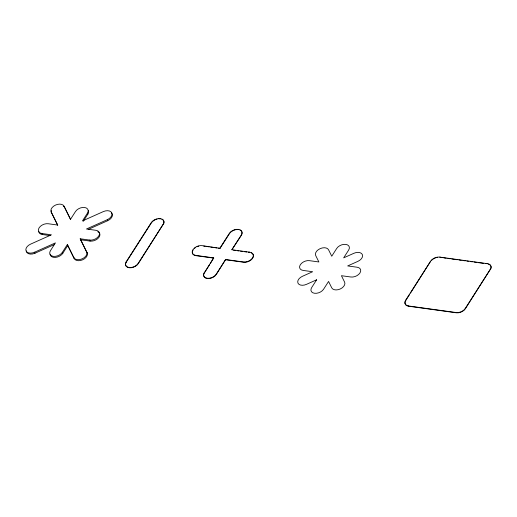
<?xml version="1.0" encoding="UTF-8"?>
<svg xmlns="http://www.w3.org/2000/svg" width="517" height="517" viewBox="0 0 517 517"><rect width="100%" height="100%" fill="white"/><g stroke="black" fill="none" stroke-linecap="round" stroke-linejoin="round"><path stroke-width="0.78" d="M51.17 211.957L57.671 225.044L48.217 223.738A7.044 4.498 -22.5 0 0 39.124 227.803A7.044 4.498 -22.5 0 0 41.961 233.516L51.416 234.815L30.574 244.14A7.044 4.498 -22.5 0 0 26.147 251.049A7.044 4.498 -22.5 0 0 34.581 252.212L55.429 242.887L50.466 250.642A7.044 4.498 -22.5 0 0 53.303 256.348A7.044 4.498 -22.5 0 0 62.389 252.283L67.352 244.535L74.267 258.623A7.044 4.498 -22.5 0 0 82.701 259.786A7.044 4.498 -22.5 0 0 87.121 252.871L80.206 238.783L89.661 240.082A7.044 4.498 -22.5 0 0 98.753 236.017A7.044 4.498 -22.5 0 0 95.916 230.311L86.462 229.005L107.303 219.686A7.044 4.498 -22.5 0 0 111.73 212.771A7.044 4.498 -22.5 0 0 103.297 211.615L82.455 220.933L87.412 213.185A7.044 4.498 -22.5 0 0 84.581 207.479A7.044 4.498 -22.5 0 0 75.488 211.543L70.525 219.292L64.03 206.205A7.044 4.498 -22.5 0 0 55.597 205.042A7.044 4.498 -22.5 0 0 51.17 211.957L57.742 225.354M50.117 254.196A7.044 4.498 -22.5 0 0 55.364 257.395A7.044 4.498 -22.5 0 0 62.809 253.285L67.766 245.536L67.352 244.535M83.282 221.289L87.832 214.187A7.044 4.498 -22.5 0 0 88.297 210.49M126.213 261.776L151.235 222.685A7.044 4.498 -22.5 0 1 160.328 218.62A7.044 4.498 -22.5 0 1 163.165 224.326L138.246 263.67A7.044 4.498 -22.5 0 1 129.153 267.741A7.044 4.498 -22.5 0 1 126.316 262.029L126.213 261.776A7.044 4.498 -22.5 0 0 129.05 267.489A7.044 4.498 -22.5 0 0 138.142 263.424L163.165 224.326M126.316 262.029L151.339 222.93A7.044 4.498 -22.5 0 1 155.3 219.719M219.938 248.095L229.322 233.438A7.044 4.498 -22.5 0 1 238.415 229.374A7.044 4.498 -22.5 0 1 241.252 235.08L231.868 249.743L249.756 252.206A7.044 4.498 -22.5 0 1 252.587 257.912A7.044 4.498 -22.5 0 1 243.501 261.977L225.612 259.515L216.332 274.424A7.044 4.498 -22.5 0 1 207.239 278.495A7.044 4.498 -22.5 0 1 204.402 272.782L213.683 257.873L195.794 255.411A7.044 4.498 -22.5 0 1 192.964 249.698A7.044 4.498 -22.5 0 1 202.05 245.633L220.042 248.347L218.491 248.134M204.402 272.782L209.521 264.788M210.374 263.457L213.683 257.873M220.042 248.347L229.425 233.684A7.044 4.498 -22.5 0 1 233.387 230.472M204.299 272.537A7.044 4.498 -22.5 0 0 207.136 278.243A7.044 4.498 -22.5 0 0 216.229 274.178L225.612 259.515M239.953 230A7.044 4.498 -22.5 0 1 241.355 235.332L231.868 249.743M405.632 300.261L430.655 261.163A7.044 4.498 -22.5 0 1 439.747 257.098L487.447 263.67A7.044 4.498 -22.5 0 1 490.284 269.376L465.365 308.72A7.044 4.498 -22.5 0 1 456.272 312.791L408.572 306.219A7.044 4.498 -22.5 0 1 405.735 300.513L405.632 300.261A7.044 4.498 -22.5 0 0 408.469 305.967L408.572 306.219M405.735 300.513L409.619 294.444M410.479 293.094L430.655 261.163M408.469 305.967L456.168 312.539A7.044 4.498 -22.5 0 0 465.261 308.475L490.284 269.376M26.264 250.907A7.044 4.498 -22.5 0 0 34.994 253.214L54.401 244.535M88.317 229.367L107.723 220.688A7.044 4.498 -22.5 0 0 111.407 212.83M442.235 257.679L439.747 257.098M443.825 257.899L446.21 258.222M447.8 258.442L450.184 258.771M451.774 258.991L457.338 259.76M458.928 259.973L461.313 260.303M462.902 260.523L465.287 260.852M466.877 261.072L468.467 261.292M470.056 261.512L472.448 261.835M474.037 262.054L476.422 262.384M478.012 262.604L483.576 263.373M485.166 263.592L487.447 263.67M203.711 246.098L205.268 246.312M206.819 246.525L209.152 246.848M210.71 247.061L213.043 247.385M214.6 247.598L216.933 247.921M233.522 250.202L235.855 250.525M237.413 250.739L238.97 250.952M240.521 251.172L242.854 251.488M244.412 251.701L246.745 252.025M248.302 252.238L249.756 252.206M38.775 231.364A7.044 4.498 -22.5 0 0 42.375 234.518L50.259 235.603M80.206 238.783L80.62 239.785L90.081 241.084A7.044 4.498 -22.5 0 0 98.708 237.652A7.044 4.498 -22.5 0 0 97.771 231.687M193.067 249.95A7.044 4.498 -22.5 0 0 195.898 255.657L213.786 258.125M225.716 259.767L243.604 262.229A7.044 4.498 -22.5 0 0 252.231 258.791A7.044 4.498 -22.5 0 0 251.294 252.832M64.03 206.205L70.603 219.602M80.62 239.785L87.121 252.871M67.766 245.536L74.267 258.623M107.303 219.686L107.723 220.688M87.412 213.185L87.832 214.187M89.661 240.082L90.081 241.084M62.389 252.283L62.809 253.285M41.961 233.516L42.375 234.518M34.581 252.212L34.994 253.214M194.495 248.328A7.044 4.498 -22.5 0 1 195.426 247.617M197.022 246.738A7.044 4.498 -22.5 0 1 198.754 246.131M233.949 230.239A7.044 4.498 -22.5 0 1 235.119 229.865M235.7 229.735A7.044 4.498 -22.5 0 1 238.518 229.619M161.866 219.247A7.044 4.498 -22.5 0 1 163.269 224.578M155.869 219.486A7.044 4.498 -22.5 0 1 157.032 219.111M158.784 218.82A7.044 4.498 -22.5 0 1 160.432 218.865M51.59 212.959A7.044 4.498 -22.5 0 1 51.448 210.555M63.707 206.257A7.044 4.498 -22.5 0 1 64.444 207.207M431.773 260.18A7.044 4.498 -22.5 0 1 432.406 259.605M433.123 259.082A7.044 4.498 -22.5 0 1 435.572 257.86M436.445 257.595A7.044 4.498 -22.5 0 1 437.33 257.408M489.593 264.607A7.044 4.498 -22.5 0 1 490.387 269.628M488.3 264.064A7.044 4.498 -22.5 0 1 488.985 264.297M86.707 251.869A7.044 4.498 -22.5 0 1 82.287 258.784A7.044 4.498 -22.5 0 1 73.853 257.621M316.643 279.807L311.68 287.555A7.044 4.498 -22.5 0 0 314.517 293.268A7.044 4.498 -22.5 0 0 323.603 289.203L328.566 281.448L331.746 287.853A7.044 4.498 -22.5 0 0 340.18 289.009A7.044 4.498 -22.5 0 0 344.6 282.101L341.42 275.703L350.875 277.002A7.044 4.498 -22.5 0 0 359.968 272.937A7.044 4.498 -22.5 0 0 357.131 267.231L347.676 265.925L357.867 261.369A7.044 4.498 -22.5 0 0 362.294 254.454A7.044 4.498 -22.5 0 0 353.861 253.291L343.669 257.854L348.626 250.105A7.044 4.498 -22.5 0 0 345.795 244.392A7.044 4.498 -22.5 0 0 336.703 248.464L331.74 256.212L328.566 249.808A7.044 4.498 -22.5 0 0 320.133 248.651A7.044 4.498 -22.5 0 0 315.706 255.56L318.886 261.964L309.431 260.658A7.044 4.498 -22.5 0 0 300.338 264.723A7.044 4.498 -22.5 0 0 303.175 270.436L312.63 271.735L302.439 276.298A7.044 4.498 -22.5 0 0 298.012 283.206A7.044 4.498 -22.5 0 0 306.445 284.369L316.643 279.807"/></g></svg>
